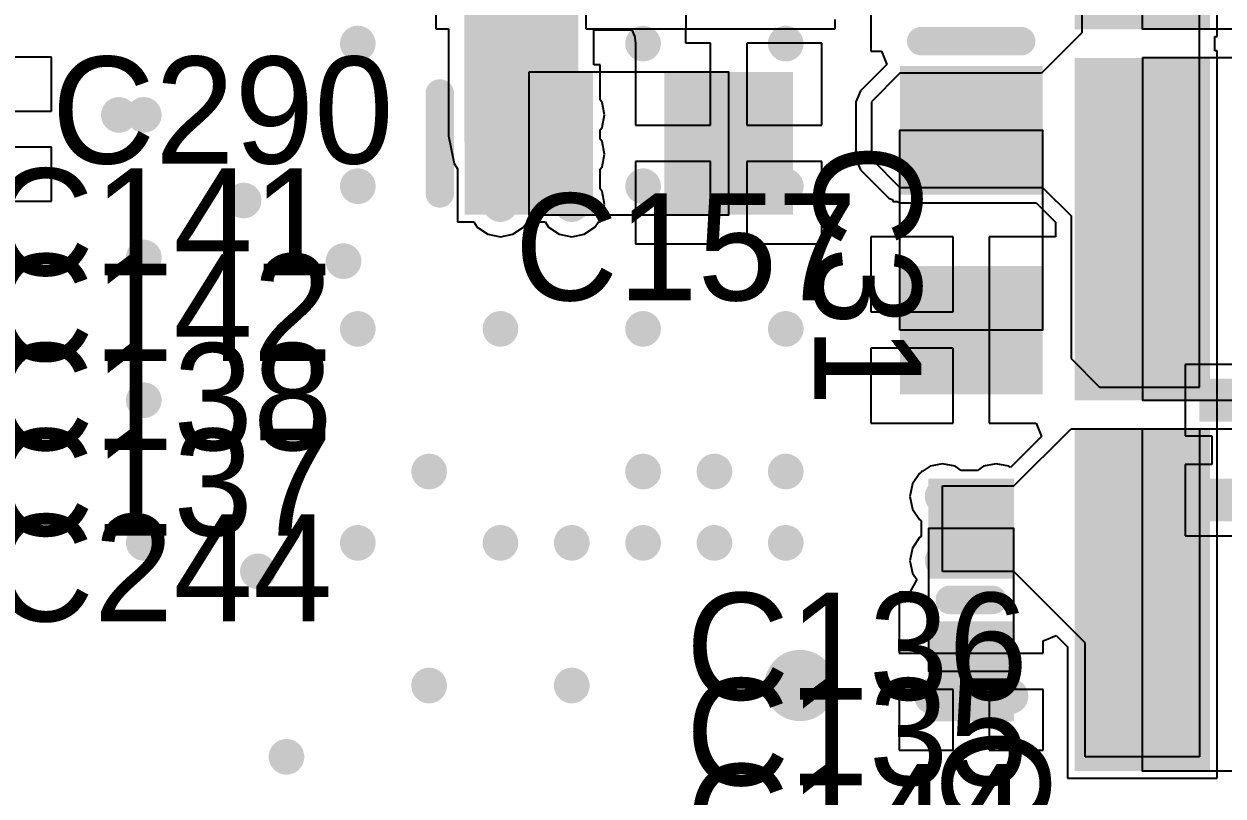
# Model space of a CAD drawing. Header units: millimetres. Extents: x 15 to 122, y 23 to 96.
# Drawn here: x 67.16 to 75.57, y 61.93 to 67.34 of the extents above; entities that cross this region are included whole.
import ezdxf

# ---------------------------------------------------------------- set-up
doc = ezdxf.new("R2010")
doc.units = ezdxf.units.MM
for name, color, linetype in [('BottomLayer', 5, 'Continuous'), ('BottomPaste', 16, 'Continuous'), ('TopLayer', 1, 'Continuous'), ('TopOverlay', 2, 'Continuous'), ('TopPaste', 8, 'Continuous'), ('TopSolder', 216, 'Continuous'), ('Upper Modules', 80, 'Continuous')]:
    doc.layers.add(name, color=color, linetype=linetype)
doc.styles.get("Standard").update_dxf_attribs({"font": 'ARExthalf2.shx', "width": 0.1})

msp = doc.modelspace()

# ---------------------------------------------------------------- linework, layer by layer
at = {"layer": 'BottomLayer'}
for p, q in [((75.99999532, 64.94999709999999), (75.30000179999999, 64.94999709999999)), ((75.30000179999999, 64.94999709999999), (75.30000179999999, 64.4499981)), ((75.30000179999999, 64.4499981), (75.48762144, 64.4499981)), ((75.48762144, 64.4499981), (75.48762144, 64.24997564)), ((75.48762144, 64.24997564), (75.3000272, 64.24997564)), ((75.3000272, 64.24997564), (75.3000272, 63.74997664)), ((75.3000272, 63.74997664), (76.69999646, 63.74997664))]:
    msp.add_line(p, q, dxfattribs=at)
for points, const_width in [([(69.43750146, 67.20000021999999, 1), (69.56249994, 67.20000021999999, 1)], 0.12499848), ([(70.437502, 67.20000021999999, 1), (70.56250048, 67.20000021999999, 1)], 0.12499848), ([(71.4375, 67.20000021999999, 1), (71.56249848, 67.20000021999999, 1)], 0.12499848), ([(72.43750054, 67.20000021999999, 1), (72.56249901999999, 67.20000021999999, 1)], 0.12499848), ([(67.93750446, 66.70000121999999, 1), (68.06250294, 66.70000121999999, 1)], 0.12499848), ([(69.43750146, 66.19999967999999, 1), (69.56249994, 66.19999967999999, 1)], 0.12499848), ([(70.437502, 66.19999967999999, 1), (70.56250048, 66.19999967999999, 1)], 0.12499848), ([(71.4375, 66.19999967999999, 1), (71.56249848, 66.19999967999999, 1)], 0.12499848), ([(72.43750054, 66.19999967999999, 1), (72.56249901999999, 66.19999967999999, 1)], 0.12499848), ([(67.93750446, 65.70000068, 1), (68.06250294, 65.70000068, 1)], 0.12499848), ([(69.43750146, 65.19999914, 1), (69.56249994, 65.19999914, 1)], 0.12499848), ([(70.437502, 65.19999914, 1), (70.56250048, 65.19999914, 1)], 0.12499848), ([(71.4375, 65.19999914, 1), (71.56249848, 65.19999914, 1)], 0.12499848), ([(72.43750054, 65.19999914, 1), (72.56249901999999, 65.19999914, 1)], 0.12499848), ([(67.93750446, 64.70000268, 1), (68.06250294, 64.70000268, 1)], 0.12499848), ([(75.58750185999999, 64.70000014, 1), (75.71250033999999, 64.70000014, 1)], 0.12499848), ([(67.93750446, 63.70000214, 1), (68.06250294, 63.70000214, 1)], 0.12499848), ([(69.43750146, 63.6999996, 1), (69.56249994, 63.6999996, 1)], 0.12499848), ([(70.437502, 63.6999996, 1), (70.56250048, 63.6999996, 1)], 0.12499848), ([(71.4375, 63.6999996, 1), (71.56249848, 63.6999996, 1)], 0.12499848), ([(72.43750054, 63.6999996, 1), (72.56249901999999, 63.6999996, 1)], 0.12499848), ([(72.4750011, 62.70000159999999, 1), (72.72499805999999, 62.70000159999999, 1)], 0.2499995), ([(68.93750245999999, 62.2000026, 1), (69.06250093999999, 62.2000026, 1)], 0.12499848)]:
    msp.add_lwpolyline(points, format="xyb", close=True, dxfattribs=dict(at, const_width=const_width))
for points in [[(75.4000016, 64.8499973), (75.4000016, 64.5499979), (75.9000006, 64.8499973), (75.9000006, 64.5499979)], [(75.400027, 64.14997584), (75.400027, 63.84997644), (75.900026, 64.14997584), (75.900026, 63.84997644)]]:
    msp.add_solid(points, dxfattribs=at)
at = {"layer": 'BottomPaste'}
for points in [[(75.4000016, 64.8499973), (75.4000016, 64.5499979), (75.9000006, 64.8499973), (75.9000006, 64.5499979)], [(75.4000016, 64.8499973), (75.4000016, 64.5499979), (75.9000006, 64.8499973), (75.9000006, 64.5499979)], [(75.400027, 64.14997584), (75.400027, 63.84997644), (75.900026, 64.14997584), (75.900026, 63.84997644)], [(75.400027, 64.14997584), (75.400027, 63.84997644), (75.900026, 64.14997584), (75.900026, 63.84997644)]]:
    msp.add_solid(points, dxfattribs=at)
at = {"layer": 'TopLayer'}
for p, q in [((75.4000016, 64.79200148), (75.4000016, 72.19200192)), ((75.52499499999999, 67.24999758), (75.52499499999999, 69.74999765999999)), ((71.10000004, 67.30000002), (71.10000004, 68.69999976)), ((71.80000118, 68.69999976), (71.80000118, 67.30000002)), ((70.04600418, 68.46561109999999), (70.04600418, 67.30400306)), ((74.57500198, 68.47500148), (74.57500198, 67.27500134)), ((73.09600316, 67.48727422), (73.09600316, 67.14599982)), ((72.84600112, 67.30400306), (72.84600112, 67.3679247)), ((70.04600418, 67.30400306), (70.1362072, 67.30400306)), ((70.1362072, 67.30400306), (70.1362072, 66.70000121999999)), ((71.80000118, 67.30000002), (71.10000004, 67.30000002)), ((71.15579876, 67.05000306), (71.15579876, 67.29576076)), ((71.15579876, 67.29576076), (71.42099762, 67.29576076)), ((71.42099762, 67.29576076), (71.43927545999999, 67.25162825999999)), ((71.43927545999999, 67.25162825999999), (71.43864808, 67.25608088)), ((71.43864808, 67.25608088), (71.44600138, 67.20400326)), ((71.80000625999999, 67.30000002), (71.80000371999999, 67.30400306)), ((71.80000371999999, 67.30400306), (72.84600112, 67.30400306)), ((71.80000371999999, 67.20400326), (71.80000371999999, 67.30000002)), ((71.80000371999999, 67.30000002), (71.80000625999999, 67.30000002)), ((74.57500198, 67.27500134), (74.29200279999999, 66.99200216)), ((75.50824116, 67.14998508), (75.50824116, 67.24999758)), ((75.50824116, 67.24999758), (75.52499499999999, 67.24999758)), ((71.44600138, 67.20400326), (71.44599884, 67.20400072)), ((71.44599884, 67.20400072), (71.44600392, 67.20399818)), ((71.44600392, 67.20399818), (71.44600392, 66.62700416)), ((71.97300312, 67.20400326), (71.80000371999999, 67.20400326)), ((71.97300312, 66.62700416), (71.97300312, 67.20400326)), ((72.75400232, 67.20400326), (72.22700311999999, 67.20400326)), ((72.22700311999999, 67.20400326), (72.22700311999999, 66.62700416)), ((72.75400232, 66.62700416), (72.75400232, 67.20400326)), ((67.35400296, 67.10400346), (66.92700356, 67.10400346)), ((67.35400296, 66.72700395999999), (67.35400296, 67.10400346)), ((73.09600316, 67.14599982), (73.17026514, 67.14599982)), ((73.17026514, 67.14599982), (73.20853278, 67.05360986)), ((75.52501278, 67.14998508), (75.50824116, 67.14998508)), ((75.52501278, 64.64998754), (75.52501278, 67.14998508)), ((71.20000238, 67.05000306), (71.15579876, 67.05000306)), ((71.20000238, 66.80566268), (71.20000238, 67.05000306)), ((73.20853278, 67.05360986), (73.02346329999999, 66.86854038)), ((73.30000072, 66.99200216), (73.10000112, 66.79200256)), ((74.29200279999999, 66.99200216), (73.30000072, 66.99200216)), ((73.02346329999999, 66.86854038), (72.99176156, 66.79200256)), ((71.21194292, 66.78779123999999), (71.20000238, 66.80566268)), ((71.22940541999999, 66.70000121999999), (71.21194292, 66.78779123999999)), ((72.99176156, 66.79200256), (72.99176156, 66.39200081999999)), ((73.10000112, 66.79200256), (73.10000112, 66.39200081999999)), ((66.92700356, 66.72700395999999), (67.35400296, 66.72700395999999)), ((70.1362072, 66.70000121999999), (70.1362072, 66.55400456)), ((71.21194292, 66.61221119999999), (71.22940541999999, 66.70000121999999)), ((71.20000238, 66.59433976), (71.21194292, 66.61221119999999)), ((71.20000238, 66.53066196), (71.20000238, 66.59433976)), ((71.44600392, 66.62700416), (71.97300312, 66.62700416)), ((72.22700311999999, 66.62700416), (72.75400232, 66.62700416)), ((70.1362072, 66.55400456), (70.17501331999999, 66.35891477999999)), ((71.21194292, 66.51279052), (71.20000238, 66.53066196)), ((71.22940541999999, 66.4250005), (71.21194292, 66.51279052)), ((67.35400296, 66.47300396), (66.80000356, 66.47300396)), ((67.35400296, 66.09600446), (67.35400296, 66.47300396)), ((71.21194292, 66.33721048), (71.22940541999999, 66.4250005)), ((70.17501331999999, 66.35891477999999), (70.20000438, 66.32151327999999)), ((70.20000438, 66.32151327999999), (70.20000438, 65.95000526)), ((71.20000238, 66.31933904), (71.21194292, 66.33721048)), ((71.20000238, 66.18066266), (71.20000238, 66.31933904)), ((71.97300312, 66.37300416), (71.44600392, 66.37300416)), ((71.44600392, 66.37300416), (71.44600392, 65.79600506)), ((71.97300312, 65.79600506), (71.97300312, 66.37300416)), ((72.75400232, 66.37300416), (72.22700311999999, 66.37300416)), ((72.22700311999999, 66.37300416), (72.22700311999999, 65.79600506)), ((72.75400232, 65.79600506), (72.75400232, 66.37300416)), ((72.99176156, 66.39200081999999), (73.02346329999999, 66.315463)), ((73.10000112, 66.39200081999999), (73.30000072, 66.19200122)), ((73.02346329999999, 66.315463), (73.2234629, 66.1154634)), ((71.21194292, 66.16279122), (71.20000238, 66.18066266)), ((71.22940541999999, 66.0750012), (71.21194292, 66.16279122)), ((73.30000072, 66.19200122), (74.30000126, 66.19200122)), ((74.30000126, 66.19200122), (74.50000086, 65.99200162)), ((66.95400122, 66.09600446), (67.35400296, 66.09600446)), ((71.21194292, 65.98721118), (71.22940541999999, 66.0750012)), ((73.2234629, 66.1154634), (73.25000336, 66.10447028)), ((73.25000336, 66.10447028), (73.25000336, 66.09200142)), ((73.25000336, 66.09200142), (73.28010744, 66.09200142)), ((73.28010744, 66.09200142), (73.30000072, 66.08376166)), ((73.30000072, 66.08376166), (74.25516517999999, 66.08376166)), ((74.25516517999999, 66.08376166), (74.3917613, 65.94716554)), ((71.20000238, 65.96933974), (71.21194292, 65.98721118)), ((74.50000086, 65.99200162), (74.50000086, 64.99200108)), ((70.20000438, 65.95000526), (70.31291754, 65.95000526)), ((70.31291754, 65.95000526), (70.33778668, 65.91278664)), ((70.33778668, 65.91278664), (70.41221121999999, 65.86305852)), ((70.58779126, 65.86305852), (70.6622158, 65.91278664)), ((70.6622158, 65.91278664), (70.68708493999999, 65.95000526)), ((70.68708493999999, 65.95000526), (70.81291653999999, 65.95000526)), ((70.81291653999999, 65.95000526), (70.83778568, 65.91278664)), ((70.83778568, 65.91278664), (70.91221021999999, 65.86305852)), ((71.08779025999999, 65.86305852), (71.1622148, 65.91278664)), ((71.1622148, 65.91278664), (71.18708394, 65.95000526)), ((71.18708394, 65.95000526), (71.20000238, 65.95000526)), ((71.20000238, 65.95000526), (71.20000238, 65.96933974)), ((74.3917613, 65.94716554), (74.3917613, 65.84599988)), ((70.41221121999999, 65.86305852), (70.50000124, 65.84559602)), ((70.50000124, 65.84559602), (70.58779126, 65.86305852)), ((70.91221021999999, 65.86305852), (71.00000023999999, 65.84559602)), ((71.00000023999999, 65.84559602), (71.08779025999999, 65.86305852)), ((73.67300225999999, 65.84599988), (73.09600316, 65.84599988)), ((73.09600316, 65.84599988), (73.09600316, 65.31900068)), ((73.67300225999999, 65.31900068), (73.67300225999999, 65.84599988)), ((74.3917613, 65.84599988), (73.92700226, 65.84599988)), ((73.92700226, 65.84599988), (73.92700226, 65.19200067999999)), ((71.44600392, 65.79600506), (71.97300312, 65.79600506)), ((72.22700311999999, 65.79600506), (72.75400232, 65.79600506)), ((73.09600316, 65.31900068), (73.67300225999999, 65.31900068)), ((73.92700226, 65.19200067999999), (73.92700226, 64.53800147999999)), ((73.67300225999999, 65.06500068), (73.09600316, 65.06500068)), ((73.09600316, 65.06500068), (73.09600316, 64.53800147999999)), ((73.67300225999999, 64.53800147999999), (73.67300225999999, 65.06500068)), ((74.50000086, 64.99200108), (74.70000046, 64.79200148)), ((74.70000046, 64.79200148), (75.4000016, 64.79200148)), ((75.52498484, 64.55001568), (75.52501532, 64.64998754)), ((75.52501532, 64.64998754), (75.52501278, 64.64998754)), ((73.09600316, 64.53800147999999), (73.67300225999999, 64.53800147999999)), ((73.92700226, 64.53800147999999), (74.2542711, 64.53800147999999)), ((74.10000165999999, 64.10000133999999), (74.50000086, 64.50000054)), ((74.2542711, 64.53800147999999), (74.29253874, 64.44561152)), ((74.50000086, 64.50000054), (75.4000016, 64.50000054)), ((75.4000016, 64.50000054), (75.4000016, 62.20000005999999)), ((75.52498229999999, 64.5500106), (75.52498738, 64.55001568)), ((75.52498229999999, 62.05001559999999), (75.52498229999999, 64.5500106)), ((75.52498738, 64.55001568), (75.52498484, 64.55001568)), ((74.29253874, 64.44561152), (74.07542461999999, 64.22849993999999)), ((73.51221009999999, 64.2369429), (73.45691938, 64.1999986)), ((73.60000011999999, 64.2544054), (73.51221009999999, 64.2369429)), ((73.68779013999999, 64.2369429), (73.60000011999999, 64.2544054)), ((73.73074661999999, 64.20824089999999), (73.68779013999999, 64.2369429)), ((73.88721061999999, 64.2369429), (73.84425413999999, 64.20824089999999)), ((73.97500063999999, 64.2544054), (73.88721061999999, 64.2369429)), ((74.06279065999999, 64.2369429), (73.97500063999999, 64.2544054)), ((74.07542461999999, 64.22849993999999), (74.06279065999999, 64.2369429)), ((73.43778556, 64.18721477999999), (73.38805744, 64.11279024)), ((73.45000295999999, 64.19537833999999), (73.43778556, 64.18721477999999)), ((73.45691938, 64.1999986), (73.45000295999999, 64.1999986)), ((73.45000295999999, 64.1999986), (73.45000295999999, 64.19537833999999)), ((73.84425413999999, 64.20824089999999), (73.73074661999999, 64.20824089999999)), ((73.38805744, 64.11279024), (73.37059493999999, 64.02500022)), ((73.60000011999999, 63.5), (73.60000011999999, 64.10000133999999)), ((73.60000011999999, 64.10000133999999), (74.10000165999999, 64.10000133999999)), ((73.37059493999999, 64.02500022), (73.38805744, 63.9372102)), ((73.38805744, 63.9372102), (73.43778556, 63.86278565999999)), ((73.43778556, 63.86278565999999), (73.45000295999999, 63.85462209999999)), ((73.45000295999999, 63.85462209999999), (73.45000295999999, 63.74537924)), ((73.43778556, 63.73721568), (73.38805744, 63.66279114)), ((73.45000295999999, 63.74537924), (73.43778556, 63.73721568)), ((73.38805744, 63.66279114), (73.37059493999999, 63.57500112)), ((73.37059493999999, 63.57500112), (73.38805744, 63.4872111)), ((73.38805744, 63.4872111), (73.41813866, 63.44219214)), ((74.10000165999999, 63.5), (73.60000011999999, 63.5)), ((74.60000065999999, 63.000001), (74.10000165999999, 63.5)), ((73.41813866, 63.44219214), (73.3709988, 63.35399826)), ((73.3709988, 63.35399826), (73.29600276, 63.35399826)), ((73.29600276, 63.35399826), (73.29600276, 62.92699886)), ((74.30400175999999, 63.01226665999999), (74.39639172, 63.0505343)), ((74.39639172, 63.0505343), (74.47498186, 62.97194416)), ((74.30400175999999, 62.92699886), (74.30400175999999, 63.01226665999999)), ((74.47498186, 62.97194416), (74.47498186, 62.05001559999999)), ((74.60000065999999, 62.20000005999999), (74.60000065999999, 63.000001)), ((73.29600276, 62.92699886), (74.30400175999999, 62.92699886)), ((73.67300225999999, 62.67299886), (73.29600276, 62.67299886)), ((73.29600276, 62.67299886), (73.29600276, 62.24599945999999)), ((73.67300225999999, 62.24599945999999), (73.67300225999999, 62.67299886)), ((74.30400175999999, 62.67299886), (73.92700226, 62.67299886)), ((73.92700226, 62.67299886), (73.92700226, 62.24599945999999)), ((74.30400175999999, 62.24599945999999), (74.30400175999999, 62.67299886)), ((73.29600276, 62.24599945999999), (73.67300225999999, 62.24599945999999)), ((73.92700226, 62.24599945999999), (74.30400175999999, 62.24599945999999)), ((75.4000016, 62.20000005999999), (74.60000065999999, 62.20000005999999)), ((74.47498186, 62.05001559999999), (75.52498229999999, 62.05001559999999))]:
    msp.add_line(p, q, dxfattribs=at)
at = {"layer": 'TopLayer', "const_width": 0.80000094}
msp.add_lwpolyline([(70.64600297999999, 66.55400456), (70.64600297999999, 68.05400156)], dxfattribs=at)
at = {"layer": 'TopLayer'}
for points, const_width in [([(70.44600338, 66.55400456, 1), (70.84600257999999, 66.55400456, 1)], 0.3999992), ([(67.762501, 66.70000121999999, 1), (67.88749948, 66.70000121999999, 1)], 0.12499848), ([(70.47100205999999, 66.55400456, 1), (70.8210039, 66.55400456, 1)], 0.3499993), ([(70.52500246, 66.50000416, 1), (70.8750043, 66.50000416, 1)], 0.3499993), ([(70.437502, 66.70000121999999, 1), (70.56250048, 66.70000121999999, 1)], 0.12499848), ([(70.937501, 66.70000121999999, 1), (71.06249948, 66.70000121999999, 1)], 0.12499848), ([(71.78750183999999, 66.45000172, 1), (71.91250031999999, 66.45000172, 1)], 0.12499848), ([(72.28750083999999, 66.45000172, 1), (72.41249932, 66.45000172, 1)], 0.12499848), ([(70.437502, 66.4250005, 1), (70.56250048, 66.4250005, 1)], 0.12499848), ([(70.937501, 66.4250005, 1), (71.06249948, 66.4250005, 1)], 0.12499848), ([(71.78750183999999, 66.20000222, 1), (71.91250031999999, 66.20000222, 1)], 0.12499848), ([(72.28750083999999, 66.20000222, 1), (72.41249932, 66.20000222, 1)], 0.12499848), ([(68.63750052, 66.09999988, 1), (68.76249899999999, 66.09999988, 1)], 0.12499848), ([(70.437502, 66.0750012, 1), (70.56250048, 66.0750012, 1)], 0.12499848), ([(70.937501, 66.0750012, 1), (71.06249948, 66.0750012, 1)], 0.12499848), ([(69.33750166, 65.67499946, 1), (69.46250014, 65.67499946, 1)], 0.12499848), ([(73.4625023, 64.92500095999999, 1), (73.58750078, 64.92500095999999, 1)], 0.12499848), ([(73.73750301999999, 64.92500095999999, 1), (73.8625015, 64.92500095999999, 1)], 0.12499848), ([(74.01250374, 64.92500095999999, 1), (74.13750222, 64.92500095999999, 1)], 0.12499848), ([(69.93750046, 64.20000114, 1), (70.06249894, 64.20000114, 1)], 0.12499848), ([(71.43750254, 64.20000114, 1), (71.56250102, 64.20000114, 1)], 0.12499848), ([(71.93750154, 64.20000114, 1), (72.06250002, 64.20000114, 1)], 0.12499848), ([(72.43750054, 64.20000114, 1), (72.56249901999999, 64.20000114, 1)], 0.12499848), ([(73.53750088, 64.02500022, 1), (73.66249936, 64.02500022, 1)], 0.12499848), ([(73.9125014, 64.02500022, 1), (74.03749988, 64.02500022, 1)], 0.12499848), ([(70.937501, 63.6999996, 1), (71.06249948, 63.6999996, 1)], 0.12499848), ([(71.93750154, 63.6999996, 1), (72.06250002, 63.6999996, 1)], 0.12499848), ([(72.43750054, 63.6999996, 1), (72.56249901999999, 63.6999996, 1)], 0.12499848), ([(73.53750088, 63.57500112, 1), (73.66249936, 63.57500112, 1)], 0.12499848), ([(73.9125014, 63.57500112, 1), (74.03749988, 63.57500112, 1)], 0.12499848), ([(68.73750032, 63.5, 1), (68.8624988, 63.5, 1)], 0.12499848), ([(72.4750011, 62.70000159999999, 1), (72.72499805999999, 62.70000159999999, 1)], 0.2499995), ([(69.93750046, 62.70000159999999, 1), (70.06249894, 62.70000159999999, 1)], 0.12499848), ([(70.937501, 62.70000159999999, 1), (71.06249948, 62.70000159999999, 1)], 0.12499848), ([(73.4625023, 62.62500048, 1), (73.58750078, 62.62500048, 1)], 0.12499848), ([(73.73750301999999, 62.62500048, 1), (73.8625015, 62.62500048, 1)], 0.12499848), ([(74.01250374, 62.62500048, 1), (74.13750222, 62.62500048, 1)], 0.12499848)]:
    msp.add_lwpolyline(points, format="xyb", close=True, dxfattribs=dict(at, const_width=const_width))
at = {"layer": 'TopLayer', "const_width": 0.7000011399999999}
msp.add_lwpolyline([(70.70000338, 66.50000416, -0.414213562372877), (70.64600297999999, 66.55400456)], format="xyb", dxfattribs=at)
at = {"layer": 'TopLayer'}
for points in [[(73.35000316, 66.19200122), (74.25000136, 66.19200122), (73.35000316, 66.99199962), (74.25000136, 66.99199962)], [(75.42501297999999, 64.7499848), (75.42501297999999, 67.04998528), (74.57501214, 64.7499848), (74.57501214, 67.04998528)], [(71.10000258, 66.05000505999999), (71.10000258, 66.95000326), (70.30000418, 66.05000505999999), (70.30000418, 66.95000326)], [(72.50000232, 66.05000505999999), (72.50000232, 66.95000326), (71.70000392, 66.05000505999999), (71.70000392, 66.95000326)], [(73.35000316, 64.79200148), (74.25000136, 64.79200148), (73.35000316, 65.59199988), (74.25000136, 65.59199988)], [(75.4249825, 62.15001539999999), (75.4249825, 64.45001588), (74.57498165999999, 62.15001539999999), (74.57498165999999, 64.45001588)], [(73.55000276, 63.5), (74.05000176, 63.5), (73.55000276, 64.0999988), (74.05000176, 64.0999988)], [(73.55000276, 62.49999946), (74.05000176, 62.49999946), (73.55000276, 63.09999826), (74.05000176, 63.09999826)]]:
    msp.add_solid(points, dxfattribs=at)
at = {"layer": 'TopOverlay', "const_width": 0.1999996}
for points in [[(73.45000042, 67.21706648), (74.15000155999999, 67.21706648)], [(70.07493731999999, 66.15000232), (70.07493731999999, 66.85000346)], [(73.65000002, 63.30000039999999), (73.94999942, 63.30000039999999)]]:
    msp.add_lwpolyline(points, dxfattribs=at)
at = {"layer": 'TopOverlay', "const_width": 0.0999998}
for points in [[(73.40000051999999, 67.21706648, 1), (73.50000032, 67.21706648, 1)], [(74.10000165999999, 67.21706648, 1), (74.20000146, 67.21706648, 1)], [(70.02493742, 66.85000346, 1), (70.12493721999999, 66.85000346, 1)], [(70.02493742, 66.15000232, 1), (70.12493721999999, 66.15000232, 1)], [(73.60000011999999, 63.30000039999999, 1), (73.69999992, 63.30000039999999, 1)], [(73.89999952, 63.30000039999999, 1), (73.99999932, 63.30000039999999, 1)]]:
    msp.add_lwpolyline(points, format="xyb", close=True, dxfattribs=at)
at = {"layer": 'TopPaste'}
for points in [[(73.35000316, 66.19200122), (74.25000136, 66.19200122), (73.35000316, 66.99199962), (74.25000136, 66.99199962)], [(73.35000316, 66.19200122), (74.25000136, 66.19200122), (73.35000316, 66.99199962), (74.25000136, 66.99199962)], [(75.42501297999999, 64.7499848), (75.42501297999999, 67.04998528), (74.57501214, 64.7499848), (74.57501214, 67.04998528)], [(75.42501297999999, 64.7499848), (75.42501297999999, 67.04998528), (74.57501214, 64.7499848), (74.57501214, 67.04998528)], [(71.10000258, 66.05000505999999), (71.10000258, 66.95000326), (70.30000418, 66.05000505999999), (70.30000418, 66.95000326)], [(71.10000258, 66.05000505999999), (71.10000258, 66.95000326), (70.30000418, 66.05000505999999), (70.30000418, 66.95000326)], [(72.50000232, 66.05000505999999), (72.50000232, 66.95000326), (71.70000392, 66.05000505999999), (71.70000392, 66.95000326)], [(72.50000232, 66.05000505999999), (72.50000232, 66.95000326), (71.70000392, 66.05000505999999), (71.70000392, 66.95000326)], [(73.35000316, 64.79200148), (74.25000136, 64.79200148), (73.35000316, 65.59199988), (74.25000136, 65.59199988)], [(73.35000316, 64.79200148), (74.25000136, 64.79200148), (73.35000316, 65.59199988), (74.25000136, 65.59199988)], [(75.4249825, 62.15001539999999), (75.4249825, 64.45001588), (74.57498165999999, 62.15001539999999), (74.57498165999999, 64.45001588)], [(75.4249825, 62.15001539999999), (75.4249825, 64.45001588), (74.57498165999999, 62.15001539999999), (74.57498165999999, 64.45001588)], [(73.55000276, 63.5), (74.05000176, 63.5), (73.55000276, 64.0999988), (74.05000176, 64.0999988)], [(73.55000276, 63.5), (74.05000176, 63.5), (73.55000276, 64.0999988), (74.05000176, 64.0999988)], [(73.55000276, 62.49999946), (74.05000176, 62.49999946), (73.55000276, 63.09999826), (74.05000176, 63.09999826)], [(73.55000276, 62.49999946), (74.05000176, 62.49999946), (73.55000276, 63.09999826), (74.05000176, 63.09999826)]]:
    msp.add_solid(points, dxfattribs=at)
at = {"layer": 'TopSolder'}
for points in [[(75.4749951, 67.29999748), (75.4749951, 69.69999776), (74.52499446, 67.29999748), (74.52499446, 69.69999776)], [(75.4749951, 67.29999748), (75.4749951, 69.69999776), (74.52499446, 67.29999748), (74.52499446, 69.69999776)], [(75.47501288, 64.69998489999999), (75.47501288, 67.09998517999999), (74.52501224, 64.69998489999999), (74.52501224, 67.09998517999999)], [(75.47501288, 64.69998489999999), (75.47501288, 67.09998517999999), (74.52501224, 64.69998489999999), (74.52501224, 67.09998517999999)], [(71.15000248, 66.00000516), (71.15000248, 67.00000315999999), (70.25000428, 66.00000516), (70.25000428, 67.00000315999999)], [(71.15000248, 66.00000516), (71.15000248, 67.00000315999999), (70.25000428, 66.00000516), (70.25000428, 67.00000315999999)], [(72.55000222, 66.00000516), (72.55000222, 67.00000315999999), (71.65000402, 66.00000516), (71.65000402, 67.00000315999999)], [(72.55000222, 66.00000516), (72.55000222, 67.00000315999999), (71.65000402, 66.00000516), (71.65000402, 67.00000315999999)], [(73.30000326, 66.14200131999999), (74.30000126, 66.14200131999999), (73.30000326, 67.04199951999999), (74.30000126, 67.04199951999999)], [(73.30000326, 66.14200131999999), (74.30000126, 66.14200131999999), (73.30000326, 67.04199951999999), (74.30000126, 67.04199951999999)], [(73.30000326, 64.74200158), (74.30000126, 64.74200158), (73.30000326, 65.64199977999999), (74.30000126, 65.64199977999999)], [(73.30000326, 64.74200158), (74.30000126, 64.74200158), (73.30000326, 65.64199977999999), (74.30000126, 65.64199977999999)], [(75.4749824, 62.1000155), (75.4749824, 64.50001578), (74.52498176, 62.1000155), (74.52498176, 64.50001578)], [(75.4749824, 62.1000155), (75.4749824, 64.50001578), (74.52498176, 62.1000155), (74.52498176, 64.50001578)], [(73.50000286, 63.4500001), (74.10000165999999, 63.4500001), (73.50000286, 64.1499987), (74.10000165999999, 64.1499987)], [(73.50000286, 63.4500001), (74.10000165999999, 63.4500001), (73.50000286, 64.1499987), (74.10000165999999, 64.1499987)], [(73.50000286, 62.44999955999999), (74.10000165999999, 62.44999955999999), (73.50000286, 63.14999816), (74.10000165999999, 63.14999816)], [(73.50000286, 62.44999955999999), (74.10000165999999, 62.44999955999999), (73.50000286, 63.14999816), (74.10000165999999, 63.14999816)]]:
    msp.add_solid(points, dxfattribs=at)
at = {"layer": 'Upper Modules'}
for points in [[(76.99999077999999, 69.69999776), (76.99999077999999, 67.29999748), (74.99999478000001, 67.29999748), (74.99999478000001, 69.69999776)], [(75.00001255999999, 67.09998517999999), (75.00001255999999, 64.69998489999999), (77.00000856, 64.69998489999999), (77.00000856, 67.09998517999999)], [(70.70000338, 67.00000315999999), (70.70000338, 66.00000516), (72.10000312, 66.00000516), (72.10000312, 67.00000315999999)], [(73.30000326, 65.19200067999999), (73.30000326, 66.59200041999999), (74.30000126, 66.59200041999999), (74.30000126, 65.19200067999999)], [(76.99997808, 64.50001578), (76.99997808, 62.1000155), (74.99998208, 62.1000155), (74.99998208, 64.50001578)], [(74.10000165999999, 62.79999886), (74.10000165999999, 63.7999994), (73.50000286, 63.7999994), (73.50000286, 62.79999886)]]:
    msp.add_lwpolyline(points, close=True, dxfattribs=at)

# ---------------------------------------------------------------- texts
at = {"layer": 'TopOverlay'}
for s, rotation, p in [('C290', 360, (67.35400296, 66.35891477999999)), ('C31', 270, (72.70000191999999, 66.50000161999999)), ('C141', 360, (66.92499696, 65.57499966)), ('C157', 360, (70.60000104, 65.40000128)), ('C142', 360, (66.9249995, 64.97500086)), ('C62', 270, (73.60000011999999, 62.39999966))]:
    msp.add_text(s, height=0.75000104, rotation=rotation, dxfattribs=at).set_placement(p)
for s, p in [('C138', (66.9249995, 64.35000083999999)), ('C137', (66.9249995, 63.75000204)), ('C244', (66.9249995, 63.1500007)), ('C136', (71.80000118, 62.60000179999999)), ('C135', (71.80000118, 62.00000046)), ('C144', (71.80000118, 61.40000165999999))]:
    msp.add_text(s, height=0.75000104, dxfattribs=at).set_placement(p)

doc.saveas('drawing.dxf')
